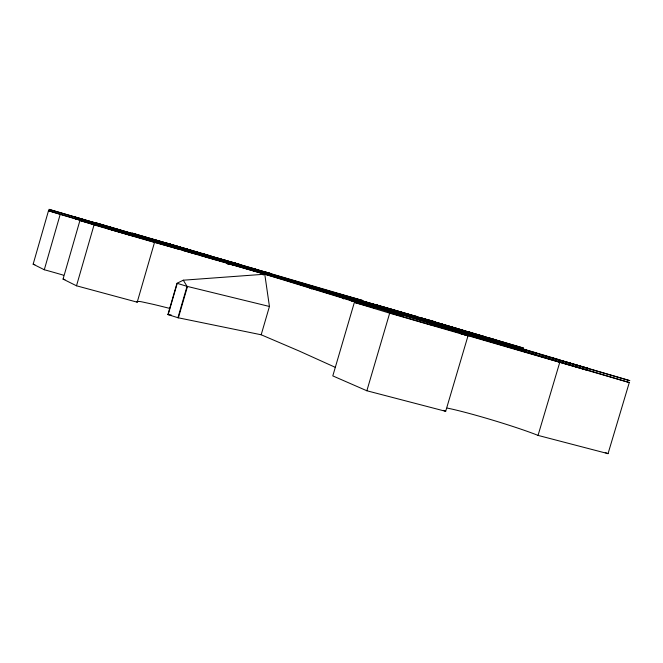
<?xml version="1.0" encoding="UTF-8"?>
<svg xmlns="http://www.w3.org/2000/svg" width="663" height="663" viewBox="0 0 663 663"><rect width="100%" height="100%" fill="white"/><g stroke="black" fill="none" stroke-linecap="round" stroke-linejoin="round"><path stroke-width="0.99" d="M63.532 275.203A43.592 1.997 15.8 0 0 44.288 269.742L33.15 264.189L48.498 210.751L126.641 233.6M44.288 269.742L60.2 214.389L48.498 210.751M178.96 249.321L177.576 248.923A90.947 0.414 16.3 0 0 169.662 246.644L153.791 242.194L154.504 242.443L137.216 302.179L76.502 285.794L63.06 279.098L79.925 220.506L111.442 229.514L60.2 214.389M76.502 285.794L94.055 224.89L79.925 220.506M335.163 367.285L299.262 351.059L261.181 334.774L177.933 317.718L167.905 314.56L176.971 283.283L183.303 280.2L264.769 274.209L374.181 307.798L354.365 302.403L332.801 375.896L366.854 390.764L445.685 411.317L468.003 335.851L460.512 333.506L629.286 382.543L608.037 453.658L538.041 435.4A56.761 3.423 16.8 0 0 447.194 408.076M168.178 314.594L177.245 283.341L187.032 286.35L269.435 306.472L261.181 334.774M177.933 317.718L187.032 286.35L183.303 280.2M178.388 317.809L187.488 286.466M366.854 390.764L389.67 313.176L354.365 302.403M522.668 351.125L523.157 349.476L388.186 310.193L396.557 312.555M538.041 435.4L559.746 362.412M263.128 274.988L264.769 274.209L269.435 306.472M402.922 314.254L283.723 278.129L159.021 241.547M167.905 314.56L171.22 314.991M227.351 264.081L234.52 265.026L175.91 247.415M255.943 269.219L236.119 263.543M400.618 315.704L397.452 314.859A171.104 0.903 16.3 0 1 387.606 312.132L431.555 325.085A88.345 0.489 16.3 0 1 470.34 335.959A88.345 0.489 16.3 0 1 562.771 363.084L588.595 370.559L512.822 348.116A136.263 0.63 16.4 0 1 493.703 342.44M130.851 233.766L183.668 249.048A121.387 0.414 16.3 0 1 193.903 252.023M415.974 316.301L416.381 316.4L387.018 307.972M132.699 235.779L134.307 236.185L74.753 218.475L104.472 227.235M131.887 235.713L107.87 228.718L196.306 254.219M33.15 264.189L34.866 264.661M337.127 293.394L362.636 300.496L208.422 255.421M234.594 264.322L464.78 332.213M203.326 254.758L233.517 263.534L186.527 250.332L278.137 276.645L367.99 303.82L374.802 305.999L354.937 300.463L390.267 311.129L482.904 337.74M231.495 262.125L237.86 263.94L235.746 263.286M389.206 308.519L461.672 329.842M233.02 263.874L212.956 258.073M224.425 260.087L240.238 264.62L203.077 253.863M171.369 245.492L80.372 218.964L111.873 228.022L98.149 223.912M375.15 304.45L388.568 308.328M389.67 313.176L468.003 335.851M216.204 257.692L225.561 260.41M165.327 243.387L255.843 269.766L165.012 242.741M487.52 337.417L523.563 348.092L469.537 332.337M415.436 316.475L372.167 303.878L503.192 342.415L357.108 299.61L559.837 359.893M211.514 257.725L196.662 253.307M170.524 246.421L234.52 265.026M406.61 315.315L451.428 328.516M487.123 338.76L490.521 339.754M164.872 244.871L162.907 244.299A112.917 0.423 16.3 0 1 147.004 239.658M199.944 255.272L203.79 256.39A736.958 4.923 16.3 0 1 215.574 259.813M228.304 263.617L264.769 274.209M382.783 308.486L342.282 296.717L343.641 298.947M94.055 224.89L154.504 242.443M523.157 349.476L462.335 331.732M209.583 255.562L167.291 243.304L223.895 260.335L95.464 222.71L204.734 254.865M168.999 243.959L155.357 239.931M190.032 250.042L211.331 256.324M193.704 251.12L132.02 233.078L179.797 247.026M468.849 331.956L472.628 333.058M169.521 244.175L172.504 245.045M437.514 322.864L457.553 328.732M462.21 330.066L483.949 336.373M449.481 326.436L266.319 272.584A319.002 0.796 16.3 0 1 259.581 270.554L252.603 268.399L270.487 273.504L264.993 271.855M479.805 335.229L494.242 339.481M129.343 232.87L152.722 239.774M130.669 233.326L108.782 226.912M203.384 255.28L372.457 305.187A155.2 0.547 16.3 0 0 376.907 306.48L460.876 331.16M162.443 243.387L155.001 241.158L170.126 245.583M199.72 254.277L163.488 243.769M177.087 247.68L131.664 234.296L255.446 271.142L138.907 237.197M560.823 360.299L589.15 368.703L553.199 358.219M443.729 326.163L483.551 337.716M478.959 336.464L493.827 340.857M493.496 340.691L536.74 353.495M434.166 323.453L415.03 317.867A117.384 0.506 16.3 0 0 410.38 316.508L382.228 308.22A685.708 3.995 16.4 0 0 371.321 305.046L320.701 290.411L493.67 342.431M128.937 234.271L145.056 239.086M129.285 234.478L107.356 228.039M181.521 247.631L182.184 247.829M182.996 247.979L190.505 250.183M479.266 335.13L421.776 318.074L434.696 321.746L429.616 320.229M451.843 327.124L464.68 330.829M104.008 225.544L75.159 217.058M122.614 230.89L114.318 228.453M97.967 223.721L92.215 222.022M536.234 353.072L321.132 288.993L365.222 301.781A588.073 2.42 16.4 0 1 386.222 307.889M536.152 353.188L629.85 380.67L541.58 354.92M184.297 249.678L190.148 251.401M460.901 331.309L526.389 350.445M111.989 227.765L48.905 209.342L134.73 234.702L108.318 227.16L111.732 228.205M629.286 382.543L342.282 296.717L347.884 299.328M400.601 315.439L283.06 279.496L193.463 253.515A121.387 0.564 16.3 0 0 183.228 250.556M605.244 452.572L608.037 453.658M349.757 300.198L352.559 301.508M311.801 289.027L308.535 286.532L309.406 287.941M169.629 308.386A121.246 6.149 16.2 0 0 166.678 307.632L160.976 306.207A90.839 4.525 16.1 0 0 152.971 304.276L141.758 301.831A44.313 2.155 16.1 0 0 139.926 301.516L136.619 301.524A63.863 3.116 16.1 0 0 137.224 302.179M400.485 315.406A144.244 0.771 16.3 0 1 400.784 315.754M445.685 411.317A56.761 3.423 16.8 0 1 443.439 410.356M64.933 279.604A43.592 1.997 15.8 0 1 63.06 279.098M403.038 314.287A140.05 0.555 16.3 0 1 396.482 312.53"/></g></svg>
